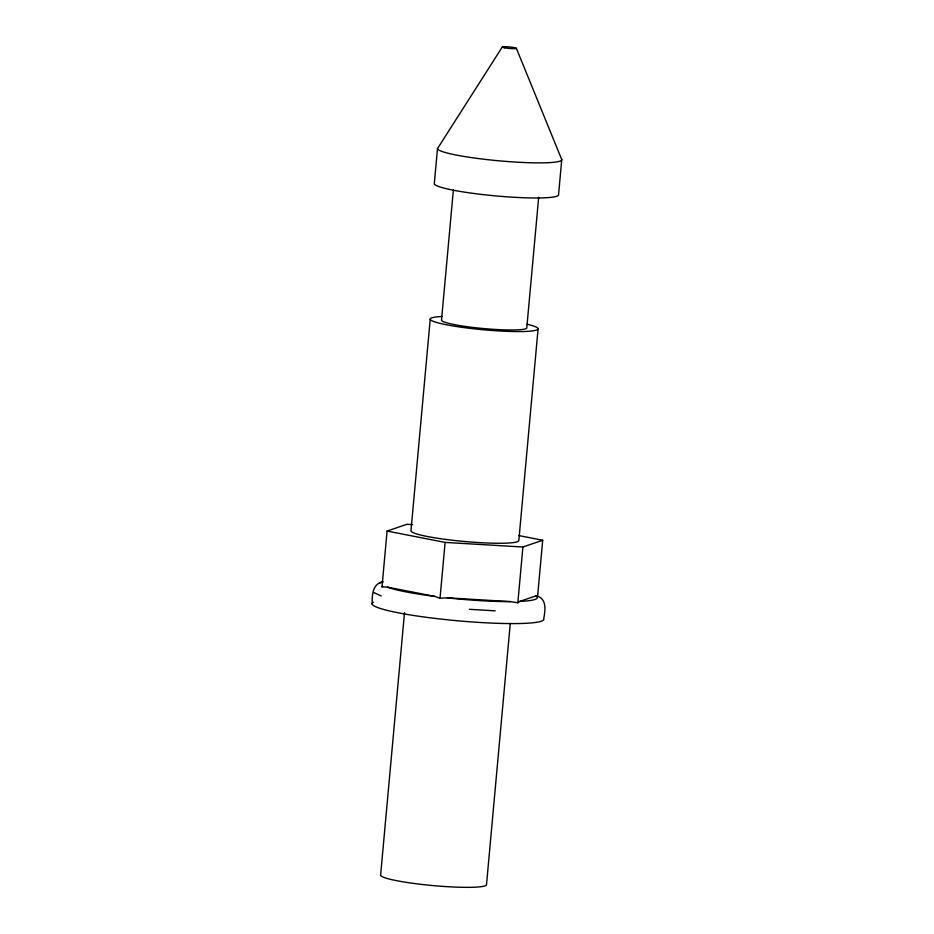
<?xml version="1.0" encoding="UTF-8"?>
<svg xmlns="http://www.w3.org/2000/svg" width="934" height="934" viewBox="0 0 934 934"><rect width="100%" height="100%" fill="white"/><g stroke="black" fill="none" stroke-linecap="round" stroke-linejoin="round"><path stroke-width="1.4" d="M372.257 604.228C371.837 595.834 372.433 583.213 383.162 581.859M518.65 535.544L542.701 540.249L537.622 596.02L535.847 595.904L519.748 601.403L517.833 602.78L510.653 601.613A77.697 8.394 5.2 0 1 447.351 597.865L440.031 598.192L434.695 596.382L387.482 587.147L382.006 586.832L387.085 531.061L406.874 524.301L412.641 524.639M502.247 47.062L437.497 148.611L434.298 183.706A62.391 6.736 5.2 0 0 497.332 196.047A62.391 6.736 5.2 0 0 558.555 194.681L561.743 159.586L516.362 48.311M430.224 319.194L410.96 530.886A54.16 5.849 5.2 0 0 465.681 541.592A54.16 5.849 5.2 0 0 518.837 540.424L538.101 328.721M404.515 612.587L380.617 875.193A53.168 5.744 5.2 0 0 434.345 885.701A53.168 5.744 5.2 0 0 486.521 884.545L510.279 623.387M453.387 189.777L441.513 320.187A42.824 4.623 5.2 0 0 484.781 328.663A42.824 4.623 5.2 0 0 526.799 327.729L538.673 197.308M440.031 598.192L445.109 542.409L387.085 531.061M517.833 602.78L522.912 547.009L542.701 540.249M382.006 586.832L382.613 586.225M379.706 582.886L381.784 582.267M519.748 601.403L520.728 601.356A77.697 8.394 5.2 0 0 535.847 595.904M495.183 610.836L469.335 609.307M445.109 542.409L522.912 547.009M447.351 597.865L510.653 601.613M434.695 596.382L433.213 596.196A77.697 8.394 5.2 0 1 387.482 587.147M381.2 596.02L373.869 592.553M538.311 596.452C547.102 600.177 545.059 611.338 543.74 618.682A86.208 9.305 5.2 0 1 452.827 620.328A86.208 9.305 5.2 0 1 373.413 602.243M527.091 324.261A54.16 5.849 5.2 0 1 520.098 331.57A54.16 5.849 5.2 0 1 446.896 324.857A54.16 5.849 5.2 0 1 442.342 316.486M561.743 159.586A62.391 6.736 5.2 0 1 500.531 160.952A62.391 6.736 5.2 0 1 437.497 148.611M504.383 47.797A7.087 0.771 5.2 0 0 516.152 48.498A7.087 0.771 5.2 0 0 507.372 46.782A7.087 0.771 5.2 0 0 504.383 47.797"/></g></svg>
